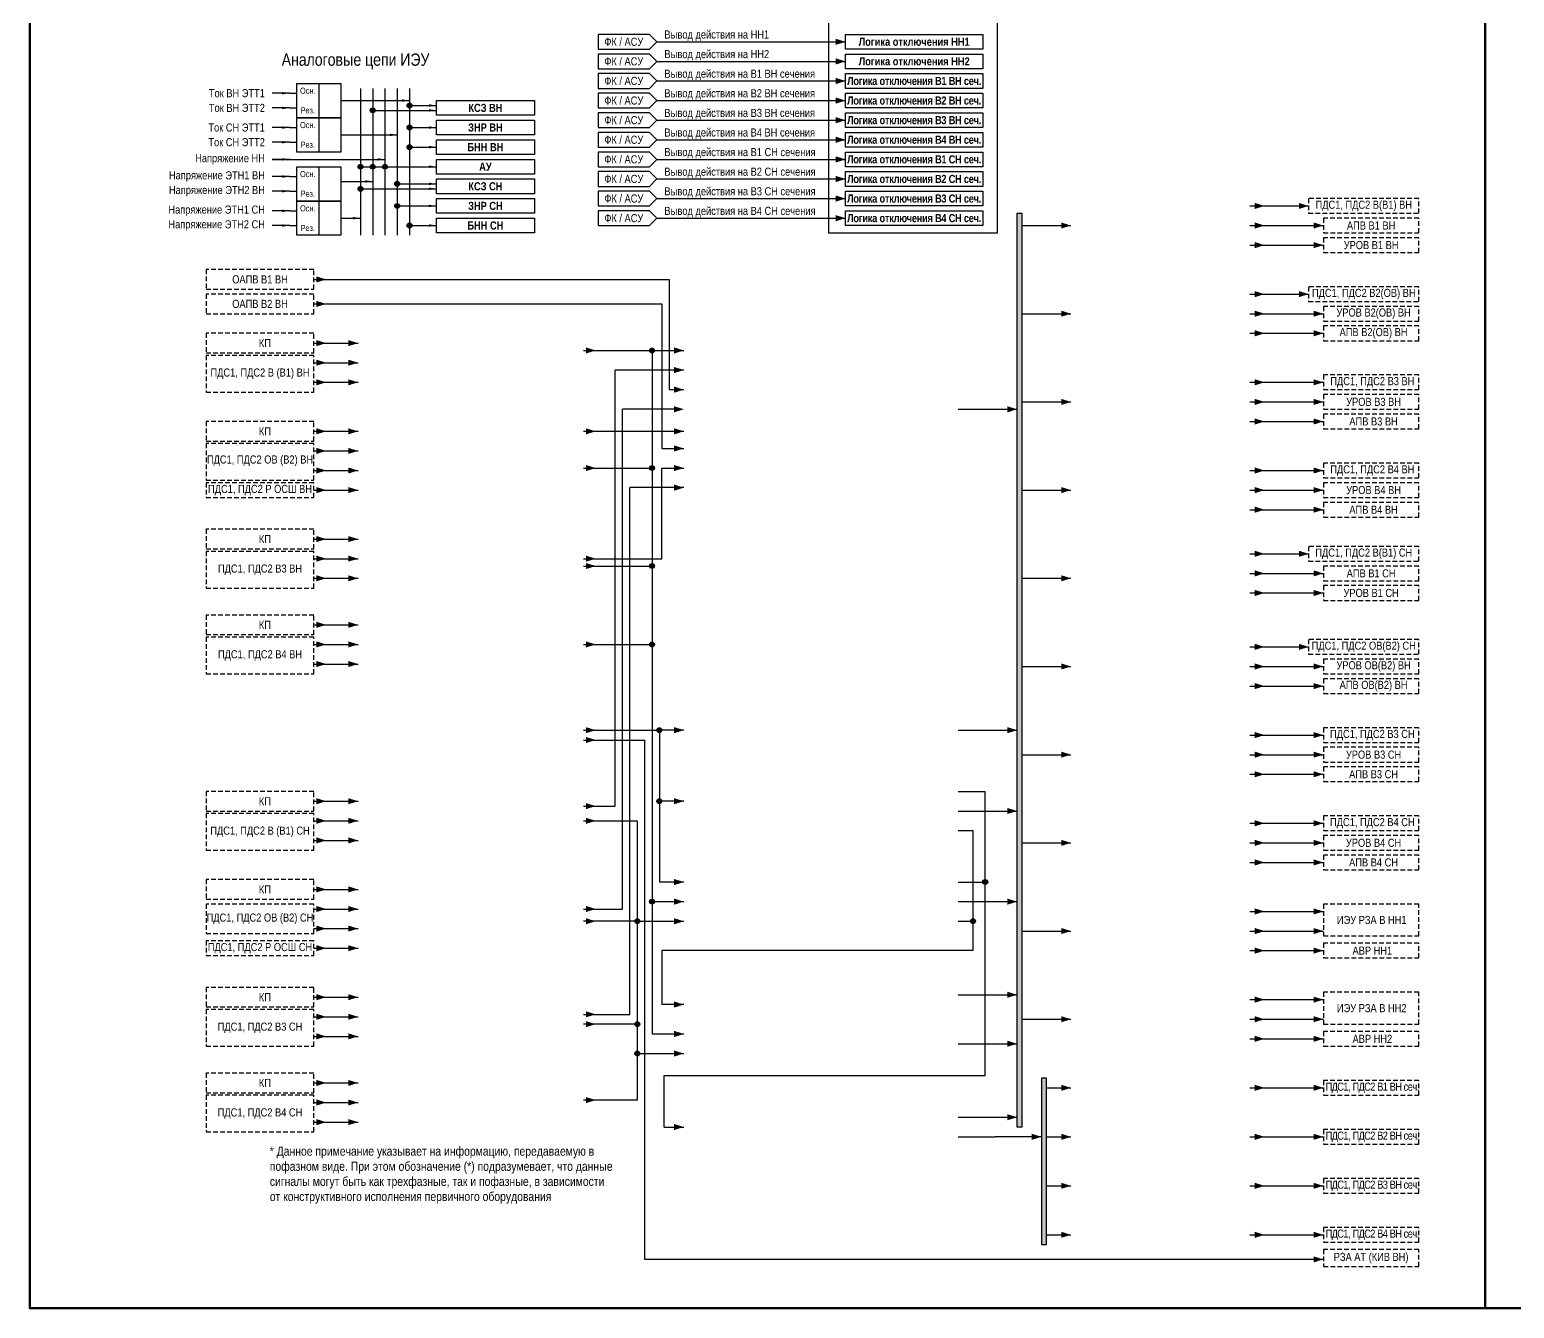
# Model space of a CAD drawing. Header units: millimetres. Extents: x 25558 to 49929, y 1902 to 19390.
# Drawn here: x 45750 to 46356, y 14521 to 15043 of the extents above; entities that cross this region are included whole.
import ezdxf

# ---------------------------------------------------------------- set-up
doc = ezdxf.new("R2010")
doc.units = ezdxf.units.MM
doc.linetypes.add('штриховая2', pattern=[9.525, 6.35, -3.175])
for name, color, linetype, lineweight in [('Основная', 7, 'Continuous', 30), ('Отключение_включение', 1, 'Continuous', 30), ('Тонкая', 7, 'Continuous', 5), ('Цепи внешние', 84, 'Continuous', 30), ('Цепи внутренние', 5, 'Continuous', 30), ('Цепи ТН', 200, 'Continuous', 30), ('Цепи ТТ', 23, 'Continuous', 30), ('Цепь - ФК и АСУ', 132, 'Continuous', 30)]:
    doc.layers.add(name, color=color, linetype=linetype, lineweight=lineweight)
doc.styles.add('Narrow', font='ARIALN.TTF')

msp = doc.modelspace()

# ---------------------------------------------------------------- hatches: boundary and pattern name
at = {"layer": 'Отключение_включение'}
h = msp.add_hatch(color=256, dxfattribs=at)
h.dxf.hatch_style = 1
h.paths.add_polyline_path([(46155, 14968), (46153, 14968), (46153, 14595), (46155, 14595)])
h = msp.add_hatch(color=256, dxfattribs=at)
h.dxf.hatch_style = 1
h.paths.add_polyline_path([(46165, 14615), (46163, 14615), (46163, 14547), (46165, 14547)])
at = {"layer": 'Цепи внутренние'}
h = msp.add_hatch(color=256, dxfattribs=at)
h.dxf.hatch_style = 1
h.paths.add_polyline_path([(46005, 14912, 1), (46003, 14912, 1)])
h = msp.add_hatch(color=256, dxfattribs=at)
h.dxf.hatch_style = 1
h.paths.add_polyline_path([(46005, 14864, 1), (46003, 14864, 1)])
h = msp.add_hatch(color=256, dxfattribs=at)
h.dxf.hatch_style = 1
h.paths.add_polyline_path([(46005, 14824, 1), (46003, 14824, 1)])
h = msp.add_hatch(color=256, dxfattribs=at)
h.dxf.hatch_style = 1
h.paths.add_polyline_path([(46005, 14792, 1), (46003, 14792, 1)])
h = msp.add_hatch(color=256, dxfattribs=at)
h.dxf.hatch_style = 1
h.paths.add_polyline_path([(46008, 14757, 1), (46006, 14757, 1)])
h = msp.add_hatch(color=256, dxfattribs=at)
h.dxf.hatch_style = 1
h.paths.add_polyline_path([(46008, 14728, 1), (46006, 14728, 1)])
h = msp.add_hatch(color=256, dxfattribs=at)
h.dxf.hatch_style = 1
h.paths.add_polyline_path([(46141, 14695, 1), (46139, 14695, 1)])
h = msp.add_hatch(color=256, dxfattribs=at)
h.dxf.hatch_style = 1
h.paths.add_polyline_path([(46005, 14687, 1), (46003, 14687, 1)])
h = msp.add_hatch(color=256, dxfattribs=at)
h.dxf.hatch_style = 1
h.paths.add_polyline_path([(45999, 14679, 1), (45997, 14679, 1)])
h = msp.add_hatch(color=256, dxfattribs=at)
h.dxf.hatch_style = 1
h.paths.add_polyline_path([(46136, 14679, 1), (46134, 14679, 1)])
h = msp.add_hatch(color=256, dxfattribs=at)
h.dxf.hatch_style = 1
h.paths.add_polyline_path([(45999, 14637, 1), (45997, 14637, 1)])
h = msp.add_hatch(color=256, dxfattribs=at)
h.dxf.hatch_style = 1
h.paths.add_polyline_path([(45999, 14625, 1), (45997, 14625, 1)])
at = {"layer": 'Цепи ТН'}
h = msp.add_hatch(color=256, dxfattribs=at)
h.dxf.hatch_style = 1
h.paths.add_polyline_path([(45891, 15010, 1), (45889, 15010, 1)])
h = msp.add_hatch(color=256, dxfattribs=at)
h.dxf.hatch_style = 1
h.paths.add_polyline_path([(45886, 14987, 1), (45884, 14987, 1)])
h = msp.add_hatch(color=256, dxfattribs=at)
h.dxf.hatch_style = 1
h.paths.add_polyline_path([(45891, 14987, 1), (45889, 14987, 1)])
h = msp.add_hatch(color=256, dxfattribs=at)
h.dxf.hatch_style = 1
h.paths.add_polyline_path([(45896, 14987, 1), (45894, 14987, 1)])
h = msp.add_hatch(color=256, dxfattribs=at)
h.dxf.hatch_style = 1
h.paths.add_polyline_path([(45886, 14978, 1), (45884, 14978, 1)])
at = {"layer": 'Цепи ТТ'}
h = msp.add_hatch(color=256, dxfattribs=at)
h.dxf.hatch_style = 1
h.paths.add_polyline_path([(45906, 15012, 1), (45904, 15012, 1)])
h = msp.add_hatch(color=256, dxfattribs=at)
h.dxf.hatch_style = 1
h.paths.add_polyline_path([(45906, 15003, 1), (45904, 15003, 1)])
h = msp.add_hatch(color=256, dxfattribs=at)
h.dxf.hatch_style = 1
h.paths.add_polyline_path([(45906, 14995, 1), (45904, 14995, 1)])
h = msp.add_hatch(color=256, dxfattribs=at)
h.dxf.hatch_style = 1
h.paths.add_polyline_path([(45901, 14980, 1), (45899, 14980, 1)])
h = msp.add_hatch(color=256, dxfattribs=at)
h.dxf.hatch_style = 1
h.paths.add_polyline_path([(45901, 14971, 1), (45899, 14971, 1)])
h = msp.add_hatch(color=256, dxfattribs=at)
h.dxf.hatch_style = 1
h.paths.add_polyline_path([(45906, 14963, 1), (45904, 14963, 1)])

# ---------------------------------------------------------------- linework, layer by layer
at = {"layer": 'Основная', "ltscale": 0.3}
msp.add_lwpolyline([(46076, 14960), (46145, 14960), (46145, 15283), (46076, 15283)], close=True, dxfattribs=at)
at = {"layer": 'Основная'}
for points in [[(46083, 15041), (46139, 15041), (46139, 15035), (46083, 15035)], [(46083, 15033), (46139, 15033), (46139, 15027), (46083, 15027)], [(46083, 15025), (46139, 15025), (46139, 15019), (46083, 15019)], [(46083, 15017), (46139, 15017), (46139, 15011), (46083, 15011)], [(45916, 15014), (45956, 15014), (45956, 15008), (45916, 15008)], [(45916, 15006), (45956, 15006), (45956, 15000), (45916, 15000)], [(46083, 15009), (46139, 15009), (46139, 15003), (46083, 15003)], [(45916, 14998), (45956, 14998), (45956, 14992), (45916, 14992)], [(46083, 15001), (46139, 15001), (46139, 14995), (46083, 14995)], [(46083, 14993), (46139, 14993), (46139, 14987), (46083, 14987)], [(45916, 14990), (45956, 14990), (45956, 14984), (45916, 14984)], [(45916, 14982), (45956, 14982), (45956, 14976), (45916, 14976)], [(46083, 14985), (46139, 14985), (46139, 14979), (46083, 14979)], [(45916, 14974), (45956, 14974), (45956, 14968), (45916, 14968)], [(46083, 14977), (46139, 14977), (46139, 14971), (46083, 14971)], [(46083, 14969), (46139, 14969), (46139, 14963), (46083, 14963)], [(45916, 14966), (45956, 14966), (45956, 14960), (45916, 14960)]]:
    msp.add_lwpolyline(points, close=True, dxfattribs=at)
at = {"layer": 'Отключение_включение'}
for p, q in [((46248, 14971), (46267, 14971)), ((46267, 14971), (46272, 14971)), ((46155, 14963), (46175, 14963)), ((46248, 14935), (46267, 14935)), ((46267, 14935), (46272, 14935)), ((46155, 14927), (46175, 14927)), ((46248, 14899), (46273, 14899)), ((46273, 14899), (46278, 14899)), ((46155, 14891), (46175, 14891)), ((46129, 14888), (46153, 14888)), ((46248, 14863), (46273, 14863)), ((46273, 14863), (46278, 14863)), ((46155, 14855), (46175, 14855)), ((46248, 14829), (46267, 14829)), ((46267, 14829), (46272, 14829)), ((46155, 14819), (46175, 14819)), ((46248, 14791), (46272, 14791)), ((46267, 14791), (46272, 14791)), ((46155, 14783), (46175, 14783)), ((46129, 14757), (46153, 14757)), ((46248, 14755), (46273, 14755)), ((46273, 14755), (46278, 14755)), ((46155, 14747), (46175, 14747)), ((46129, 14724), (46153, 14724)), ((46248, 14719), (46273, 14719)), ((46273, 14719), (46278, 14719)), ((46155, 14711), (46175, 14711)), ((46129, 14687), (46153, 14687)), ((46248, 14683), (46267, 14683)), ((46267, 14683), (46278, 14683)), ((46155, 14675), (46175, 14675)), ((46248, 14675), (46267, 14675)), ((46267, 14675), (46278, 14675)), ((46129, 14649), (46153, 14649)), ((46248, 14647), (46267, 14647)), ((46267, 14647), (46278, 14647)), ((46155, 14639), (46175, 14639)), ((46248, 14639), (46267, 14639)), ((46267, 14639), (46278, 14639)), ((46129, 14629), (46153, 14629)), ((46165, 14611), (46175, 14611)), ((46248, 14611), (46263, 14611)), ((46263, 14611), (46278, 14611)), ((46129, 14599), (46153, 14599)), ((46129, 14591), (46144, 14591)), ((46163, 14591), (46144, 14591)), ((46165, 14591), (46175, 14591)), ((46248, 14591), (46263, 14591)), ((46263, 14591), (46278, 14591)), ((46165, 14571), (46175, 14571)), ((46248, 14571), (46263, 14571)), ((46263, 14571), (46278, 14571)), ((46165, 14551), (46175, 14551)), ((46248, 14551), (46263, 14551)), ((46263, 14551), (46278, 14551))]:
    msp.add_line(p, q, dxfattribs=at)
for points in [[(46153, 14968), (46155, 14968), (46155, 14595), (46153, 14595)], [(46165, 14615), (46163, 14615), (46163, 14547), (46165, 14547)]]:
    msp.add_lwpolyline(points, close=True, dxfattribs=at)
for points in [[(46254, 14971, 0, 2.5, 0), (46250, 14971, 0, 0, 0)], [(46272, 14971, 0, 2.5, 0), (46268, 14971, 0, 0, 0)], [(46175, 14963, 0, 2.5, 0), (46171, 14963, 0, 0, 0)], [(46254, 14935, 0, 2.5, 0), (46250, 14935, 0, 0, 0)], [(46272, 14935, 0, 2.5, 0), (46268, 14935, 0, 0, 0)], [(46175, 14927, 0, 2.5, 0), (46171, 14927, 0, 0, 0)], [(46254, 14899, 0, 2.5, 0), (46250, 14899, 0, 0, 0)], [(46278, 14899, 0, 2.5, 0), (46274, 14899, 0, 0, 0)], [(46153, 14888, 0, 2.5, 0), (46149, 14888, 0, 0, 0)], [(46175, 14891, 0, 2.5, 0), (46171, 14891, 0, 0, 0)], [(46254, 14863, 0, 2.5, 0), (46250, 14863, 0, 0, 0)], [(46278, 14863, 0, 2.5, 0), (46274, 14863, 0, 0, 0)], [(46175, 14855, 0, 2.5, 0), (46171, 14855, 0, 0, 0)], [(46254, 14829, 0, 2.5, 0), (46250, 14829, 0, 0, 0)], [(46272, 14829, 0, 2.5, 0), (46268, 14829, 0, 0, 0)], [(46175, 14819, 0, 2.5, 0), (46171, 14819, 0, 0, 0)], [(46254, 14791, 0, 2.5, 0), (46250, 14791, 0, 0, 0)], [(46272, 14791, 0, 2.5, 0), (46268, 14791, 0, 0, 0)], [(46175, 14783, 0, 2.5, 0), (46171, 14783, 0, 0, 0)], [(46153, 14757, 0, 2.5, 0), (46149, 14757, 0, 0, 0)], [(46254, 14755, 0, 2.5, 0), (46250, 14755, 0, 0, 0)], [(46278, 14755, 0, 2.5, 0), (46274, 14755, 0, 0, 0)], [(46175, 14747, 0, 2.5, 0), (46171, 14747, 0, 0, 0)], [(46153, 14724, 0, 2.5, 0), (46149, 14724, 0, 0, 0)], [(46254, 14719, 0, 2.5, 0), (46250, 14719, 0, 0, 0)], [(46278, 14719, 0, 2.5, 0), (46274, 14719, 0, 0, 0)], [(46175, 14711, 0, 2.5, 0), (46171, 14711, 0, 0, 0)], [(46153, 14687, 0, 2.5, 0), (46149, 14687, 0, 0, 0)], [(46254, 14683, 0, 2.5, 0), (46250, 14683, 0, 0, 0)], [(46278, 14683, 0, 2.5, 0), (46274, 14683, 0, 0, 0)], [(46175, 14675, 0, 2.5, 0), (46171, 14675, 0, 0, 0)], [(46254, 14675, 0, 2.5, 0), (46250, 14675, 0, 0, 0)], [(46278, 14675, 0, 2.5, 0), (46274, 14675, 0, 0, 0)], [(46153, 14649, 0, 2.5, 0), (46149, 14649, 0, 0, 0)], [(46254, 14647, 0, 2.5, 0), (46250, 14647, 0, 0, 0)], [(46278, 14647, 0, 2.5, 0), (46274, 14647, 0, 0, 0)], [(46175, 14639, 0, 2.5, 0), (46171, 14639, 0, 0, 0)], [(46254, 14639, 0, 2.5, 0), (46250, 14639, 0, 0, 0)], [(46278, 14639, 0, 2.5, 0), (46274, 14639, 0, 0, 0)], [(46153, 14629, 0, 2.5, 0), (46149, 14629, 0, 0, 0)], [(46175, 14611, 0, 2.5, 0), (46171, 14611, 0, 0, 0)], [(46254, 14611, 0, 2.5, 0), (46250, 14611, 0, 0, 0)], [(46278, 14611, 0, 2.5, 0), (46274, 14611, 0, 0, 0)], [(46153, 14599, 0, 2.5, 0), (46149, 14599, 0, 0, 0)], [(46163, 14591, 0, 2.5, 0), (46159, 14591, 0, 0, 0)], [(46175, 14591, 0, 2.5, 0), (46171, 14591, 0, 0, 0)], [(46254, 14591, 0, 2.5, 0), (46250, 14591, 0, 0, 0)], [(46278, 14591, 0, 2.5, 0), (46274, 14591, 0, 0, 0)], [(46175, 14571, 0, 2.5, 0), (46171, 14571, 0, 0, 0)], [(46254, 14571, 0, 2.5, 0), (46250, 14571, 0, 0, 0)], [(46278, 14571, 0, 2.5, 0), (46274, 14571, 0, 0, 0)], [(46175, 14551, 0, 2.5, 0), (46171, 14551, 0, 0, 0)], [(46254, 14551, 0, 2.5, 0), (46250, 14551, 0, 0, 0)], [(46278, 14551, 0, 2.5, 0), (46274, 14551, 0, 0, 0)]]:
    msp.add_lwpolyline(points, format="xyseb", dxfattribs=at)
at = {"layer": 'Тонкая', "color": 3, "lineweight": 50}
for points in [[(46344, 14521), (45750, 14521), (45750, 15361), (46344, 15361)], [(46938, 14521), (46344, 14521), (46344, 15361), (46938, 15361)]]:
    msp.add_lwpolyline(points, close=True, dxfattribs=at)
at = {"layer": 'Цепи внешние', "ltscale": 0.3}
for p, q in [((46248, 14963), (46278, 14963)), ((46248, 14955), (46278, 14955)), ((45866, 14941), (46011, 14941)), ((46011, 14941), (46011, 14896)), ((45866, 14931), (46008, 14931)), ((46008, 14931), (46008, 14872)), ((46248, 14927), (46276, 14927)), ((46276, 14927), (46278, 14927)), ((46248, 14919), (46278, 14919)), ((45866, 14915), (45884, 14915)), ((45866, 14907), (45884, 14907)), ((45866, 14899), (45884, 14899)), ((46011, 14896), (46017, 14896)), ((46248, 14891), (46276, 14891)), ((46276, 14891), (46278, 14891)), ((46248, 14883), (46278, 14883)), ((45866, 14879), (45884, 14879)), ((45866, 14871), (45884, 14871)), ((46008, 14872), (46017, 14872)), ((45866, 14863), (45884, 14863)), ((45866, 14855), (45884, 14855)), ((46248, 14855), (46276, 14855)), ((46276, 14855), (46278, 14855)), ((46248, 14847), (46278, 14847)), ((45866, 14835), (45884, 14835)), ((45866, 14827), (45884, 14827)), ((45866, 14819), (45884, 14819)), ((46248, 14821), (46278, 14821)), ((46248, 14813), (46278, 14813)), ((45866, 14800), (45884, 14800)), ((45866, 14792), (45884, 14792)), ((45866, 14784), (45884, 14784)), ((46248, 14783), (46276, 14783)), ((46276, 14783), (46278, 14783)), ((46248, 14775), (46278, 14775)), ((46001, 14753), (46001, 14541)), ((46248, 14747), (46276, 14747)), ((46276, 14747), (46278, 14747)), ((46248, 14739), (46278, 14739)), ((45866, 14728), (45884, 14728)), ((45866, 14720), (45884, 14720)), ((45866, 14712), (45884, 14712)), ((46248, 14711), (46276, 14711)), ((46276, 14711), (46278, 14711)), ((46248, 14703), (46278, 14703)), ((45866, 14692), (45884, 14692)), ((45866, 14684), (45884, 14684)), ((45866, 14676), (45884, 14676)), ((45866, 14668), (45884, 14668)), ((46248, 14667), (46267, 14667)), ((46267, 14667), (46278, 14667)), ((45866, 14648), (45884, 14648)), ((45866, 14640), (45884, 14640)), ((45866, 14632), (45884, 14632)), ((46248, 14631), (46267, 14631)), ((46267, 14631), (46278, 14631)), ((45866, 14613), (45884, 14613)), ((45866, 14605), (45884, 14605)), ((45866, 14597), (45884, 14597)), ((46001, 14541), (46278, 14541))]:
    msp.add_line(p, q, dxfattribs=at)
at = {"layer": 'Цепи внешние', "linetype": 'штриховая2', "ltscale": 0.3}
for points in [[(46317, 14974), (46272, 14974), (46272, 14968), (46317, 14968)], [(46317, 14966), (46278, 14966), (46278, 14960), (46317, 14960)], [(46317, 14958), (46278, 14958), (46278, 14952), (46317, 14952)], [(45866, 14945), (45822, 14945), (45822, 14937), (45866, 14937)], [(46317, 14938), (46272, 14938), (46272, 14932), (46317, 14932)], [(45866, 14935), (45822, 14935), (45822, 14927), (45866, 14927)], [(46317, 14930), (46278, 14930), (46278, 14924), (46317, 14924)], [(45866, 14919), (45822, 14919), (45822, 14911), (45866, 14911)], [(46317, 14922), (46278, 14922), (46278, 14916), (46317, 14916)], [(45866, 14910), (45822, 14910), (45822, 14895), (45866, 14895)], [(46317, 14902), (46278, 14902), (46278, 14896), (46317, 14896)], [(46317, 14894), (46278, 14894), (46278, 14888), (46317, 14888)], [(45866, 14883), (45822, 14883), (45822, 14875), (45866, 14875)], [(46317, 14886), (46278, 14886), (46278, 14880), (46317, 14880)], [(45866, 14874), (45822, 14874), (45822, 14859), (45866, 14859)], [(46317, 14866), (46278, 14866), (46278, 14860), (46317, 14860)], [(45866, 14858), (45822, 14858), (45822, 14852), (45866, 14852)], [(46317, 14858), (46278, 14858), (46278, 14852), (46317, 14852)], [(46317, 14850), (46278, 14850), (46278, 14844), (46317, 14844)], [(45866, 14839), (45822, 14839), (45822, 14831), (45866, 14831)], [(45866, 14830), (45822, 14830), (45822, 14815), (45866, 14815)], [(46317, 14832), (46272, 14832), (46272, 14826), (46317, 14826)], [(46317, 14824), (46278, 14824), (46278, 14818), (46317, 14818)], [(46317, 14816), (46278, 14816), (46278, 14810), (46317, 14810)], [(45866, 14804), (45822, 14804), (45822, 14796), (45866, 14796)], [(45866, 14795), (45822, 14795), (45822, 14780), (45866, 14780)], [(46317, 14794), (46272, 14794), (46272, 14788), (46317, 14788)], [(46317, 14786), (46278, 14786), (46278, 14780), (46317, 14780)], [(46317, 14778), (46278, 14778), (46278, 14772), (46317, 14772)], [(46317, 14758), (46278, 14758), (46278, 14752), (46317, 14752)], [(46317, 14750), (46278, 14750), (46278, 14744), (46317, 14744)], [(46317, 14742), (46278, 14742), (46278, 14736), (46317, 14736)], [(45866, 14732), (45822, 14732), (45822, 14724), (45866, 14724)], [(45866, 14723), (45822, 14723), (45822, 14708), (45866, 14708)], [(46317, 14722), (46278, 14722), (46278, 14716), (46317, 14716)], [(46317, 14714), (46278, 14714), (46278, 14708), (46317, 14708)], [(46317, 14706), (46278, 14706), (46278, 14700), (46317, 14700)], [(45866, 14696), (45822, 14696), (45822, 14688), (45866, 14688)], [(45866, 14686), (45822, 14686), (45822, 14674), (45866, 14674)], [(46317, 14686), (46278, 14686), (46278, 14673), (46317, 14673)], [(45866, 14671), (45822, 14671), (45822, 14665), (45866, 14665)], [(46317, 14670), (46278, 14670), (46278, 14664), (46317, 14664)], [(45866, 14652), (45822, 14652), (45822, 14644), (45866, 14644)], [(46317, 14650), (46278, 14650), (46278, 14637), (46317, 14637)], [(45866, 14643), (45822, 14643), (45822, 14628), (45866, 14628)], [(46317, 14634), (46278, 14634), (46278, 14628), (46317, 14628)], [(45866, 14617), (45822, 14617), (45822, 14609), (45866, 14609)], [(46317, 14614), (46278, 14614), (46278, 14608), (46317, 14608)], [(45866, 14608), (45822, 14608), (45822, 14593), (45866, 14593)], [(46317, 14594), (46278, 14594), (46278, 14588), (46317, 14588)], [(46317, 14574), (46278, 14574), (46278, 14568), (46317, 14568)], [(46317, 14554), (46278, 14554), (46278, 14548), (46317, 14548)], [(46317, 14545), (46278, 14545), (46278, 14538), (46317, 14538)]]:
    msp.add_lwpolyline(points, close=True, dxfattribs=at)
at = {"layer": 'Цепи внешние', "ltscale": 0.3}
for points in [[(46254, 14963, 0, 2.5, 0), (46250, 14963, 0, 0, 0)], [(46278, 14963, 0, 2.5, 0), (46274, 14963, 0, 0, 0)], [(46254, 14955, 0, 2.5, 0), (46250, 14955, 0, 0, 0)], [(46278, 14955, 0, 2.5, 0), (46274, 14955, 0, 0, 0)], [(45871, 14941, 0, 2.5, 0), (45867, 14941, 0, 0, 0)], [(45871, 14931, 0, 2.5, 0), (45867, 14931, 0, 0, 0)], [(46254, 14927, 0, 2.5, 0), (46250, 14927, 0, 0, 0)], [(46278, 14927, 0, 2.5, 0), (46274, 14927, 0, 0, 0)], [(46254, 14919, 0, 2.5, 0), (46250, 14919, 0, 0, 0)], [(46278, 14919, 0, 2.5, 0), (46274, 14919, 0, 0, 0)], [(45871, 14915, 0, 2.5, 0), (45867, 14915, 0, 0, 0)], [(45884, 14915, 0, 2.5, 0), (45880, 14915, 0, 0, 0)], [(45871, 14907, 0, 2.5, 0), (45867, 14907, 0, 0, 0)], [(45884, 14907, 0, 2.5, 0), (45880, 14907, 0, 0, 0)], [(45871, 14899, 0, 2.5, 0), (45867, 14899, 0, 0, 0)], [(45884, 14899, 0, 2.5, 0), (45880, 14899, 0, 0, 0)], [(46017, 14896, 0, 2.5, 0), (46013, 14896, 0, 0, 0)], [(46254, 14891, 0, 2.5, 0), (46250, 14891, 0, 0, 0)], [(46278, 14891, 0, 2.5, 0), (46274, 14891, 0, 0, 0)], [(46254, 14883, 0, 2.5, 0), (46250, 14883, 0, 0, 0)], [(46278, 14883, 0, 2.5, 0), (46274, 14883, 0, 0, 0)], [(45871, 14879, 0, 2.5, 0), (45867, 14879, 0, 0, 0)], [(45884, 14879, 0, 2.5, 0), (45880, 14879, 0, 0, 0)], [(45871, 14871, 0, 2.5, 0), (45867, 14871, 0, 0, 0)], [(45884, 14871, 0, 2.5, 0), (45880, 14871, 0, 0, 0)], [(46017, 14872, 0, 2.5, 0), (46013, 14872, 0, 0, 0)], [(45871, 14863, 0, 2.5, 0), (45867, 14863, 0, 0, 0)], [(45884, 14863, 0, 2.5, 0), (45880, 14863, 0, 0, 0)], [(45871, 14855, 0, 2.5, 0), (45867, 14855, 0, 0, 0)], [(45884, 14855, 0, 2.5, 0), (45880, 14855, 0, 0, 0)], [(46254, 14855, 0, 2.5, 0), (46250, 14855, 0, 0, 0)], [(46278, 14855, 0, 2.5, 0), (46274, 14855, 0, 0, 0)], [(46254, 14847, 0, 2.5, 0), (46250, 14847, 0, 0, 0)], [(46278, 14847, 0, 2.5, 0), (46274, 14847, 0, 0, 0)], [(45871, 14835, 0, 2.5, 0), (45867, 14835, 0, 0, 0)], [(45884, 14835, 0, 2.5, 0), (45880, 14835, 0, 0, 0)], [(45871, 14827, 0, 2.5, 0), (45867, 14827, 0, 0, 0)], [(45884, 14827, 0, 2.5, 0), (45880, 14827, 0, 0, 0)], [(46254, 14821, 0, 2.5, 0), (46250, 14821, 0, 0, 0)], [(46278, 14821, 0, 2.5, 0), (46274, 14821, 0, 0, 0)], [(45871, 14819, 0, 2.5, 0), (45867, 14819, 0, 0, 0)], [(45884, 14819, 0, 2.5, 0), (45880, 14819, 0, 0, 0)], [(46254, 14813, 0, 2.5, 0), (46250, 14813, 0, 0, 0)], [(46278, 14813, 0, 2.5, 0), (46274, 14813, 0, 0, 0)], [(45871, 14800, 0, 2.5, 0), (45867, 14800, 0, 0, 0)], [(45884, 14800, 0, 2.5, 0), (45880, 14800, 0, 0, 0)], [(45871, 14792, 0, 2.5, 0), (45867, 14792, 0, 0, 0)], [(45884, 14792, 0, 2.5, 0), (45880, 14792, 0, 0, 0)], [(45871, 14784, 0, 2.5, 0), (45867, 14784, 0, 0, 0)], [(45884, 14784, 0, 2.5, 0), (45880, 14784, 0, 0, 0)], [(46254, 14783, 0, 2.5, 0), (46250, 14783, 0, 0, 0)], [(46278, 14783, 0, 2.5, 0), (46274, 14783, 0, 0, 0)], [(46254, 14775, 0, 2.5, 0), (46250, 14775, 0, 0, 0)], [(46278, 14775, 0, 2.5, 0), (46274, 14775, 0, 0, 0)], [(45981, 14753, 0, 2.5, 0), (45977, 14753, 0, 0, 0)], [(46254, 14747, 0, 2.5, 0), (46250, 14747, 0, 0, 0)], [(46278, 14747, 0, 2.5, 0), (46274, 14747, 0, 0, 0)], [(46254, 14739, 0, 2.5, 0), (46250, 14739, 0, 0, 0)], [(46278, 14739, 0, 2.5, 0), (46274, 14739, 0, 0, 0)], [(45871, 14728, 0, 2.5, 0), (45867, 14728, 0, 0, 0)], [(45884, 14728, 0, 2.5, 0), (45880, 14728, 0, 0, 0)], [(45871, 14720, 0, 2.5, 0), (45867, 14720, 0, 0, 0)], [(45884, 14720, 0, 2.5, 0), (45880, 14720, 0, 0, 0)], [(45871, 14712, 0, 2.5, 0), (45867, 14712, 0, 0, 0)], [(45884, 14712, 0, 2.5, 0), (45880, 14712, 0, 0, 0)], [(46254, 14711, 0, 2.5, 0), (46250, 14711, 0, 0, 0)], [(46278, 14711, 0, 2.5, 0), (46274, 14711, 0, 0, 0)], [(46254, 14703, 0, 2.5, 0), (46250, 14703, 0, 0, 0)], [(46278, 14703, 0, 2.5, 0), (46274, 14703, 0, 0, 0)], [(45871, 14692, 0, 2.5, 0), (45867, 14692, 0, 0, 0)], [(45884, 14692, 0, 2.5, 0), (45880, 14692, 0, 0, 0)], [(45871, 14684, 0, 2.5, 0), (45867, 14684, 0, 0, 0)], [(45884, 14684, 0, 2.5, 0), (45880, 14684, 0, 0, 0)], [(45871, 14676, 0, 2.5, 0), (45867, 14676, 0, 0, 0)], [(45884, 14676, 0, 2.5, 0), (45880, 14676, 0, 0, 0)], [(45871, 14668, 0, 2.5, 0), (45867, 14668, 0, 0, 0)], [(45884, 14668, 0, 2.5, 0), (45880, 14668, 0, 0, 0)], [(46254, 14667, 0, 2.5, 0), (46250, 14667, 0, 0, 0)], [(46278, 14667, 0, 2.5, 0), (46274, 14667, 0, 0, 0)], [(45871, 14648, 0, 2.5, 0), (45867, 14648, 0, 0, 0)], [(45884, 14648, 0, 2.5, 0), (45880, 14648, 0, 0, 0)], [(45871, 14640, 0, 2.5, 0), (45867, 14640, 0, 0, 0)], [(45884, 14640, 0, 2.5, 0), (45880, 14640, 0, 0, 0)], [(45871, 14632, 0, 2.5, 0), (45867, 14632, 0, 0, 0)], [(45884, 14632, 0, 2.5, 0), (45880, 14632, 0, 0, 0)], [(46254, 14631, 0, 2.5, 0), (46250, 14631, 0, 0, 0)], [(46278, 14631, 0, 2.5, 0), (46274, 14631, 0, 0, 0)], [(45871, 14613, 0, 2.5, 0), (45867, 14613, 0, 0, 0)], [(45884, 14613, 0, 2.5, 0), (45880, 14613, 0, 0, 0)], [(45871, 14605, 0, 2.5, 0), (45867, 14605, 0, 0, 0)], [(45884, 14605, 0, 2.5, 0), (45880, 14605, 0, 0, 0)], [(45871, 14597, 0, 2.5, 0), (45867, 14597, 0, 0, 0)], [(45884, 14597, 0, 2.5, 0), (45880, 14597, 0, 0, 0)], [(46278, 14540.97, 0, 2.5, 0), (46274, 14540.97, 0, 0, 0)]]:
    msp.add_lwpolyline(points, format="xyseb", dxfattribs=at)
msp.add_lwpolyline([(45976, 14752.97), (46001, 14752.97)], dxfattribs=at)
at = {"layer": 'Цепи внутренние', "ltscale": 0.3}
for p, q in [((45976, 14912), (46017, 14912)), ((46004, 14912), (46004, 14633)), ((45989, 14726), (45989, 14904)), ((46017, 14904), (45989, 14904)), ((45992, 14684), (45992, 14888)), ((46016, 14888), (45992, 14888)), ((45976, 14879), (46017, 14879)), ((45976, 14864), (46004, 14864)), ((46008, 14827), (46008, 14864)), ((46008, 14864), (46017, 14864)), ((45995, 14641), (45995, 14856)), ((46017, 14856), (45995, 14856)), ((45976, 14827), (46008, 14827)), ((45976, 14824), (46004, 14824)), ((45976, 14792), (46004, 14792)), ((45976, 14757), (46007, 14757)), ((46017, 14757), (46007, 14757)), ((46007, 14757), (46007, 14695)), ((46129, 14732), (46140, 14732)), ((46140, 14616), (46140, 14732)), ((45976, 14726), (45989, 14726)), ((46017, 14728), (46007, 14728)), ((45976, 14720), (45998, 14720)), ((45998, 14720), (45998, 14606)), ((46129, 14716), (46135, 14716)), ((46135, 14716), (46135, 14667)), ((46017, 14695), (46007, 14695)), ((46129, 14695), (46140, 14695)), ((45976, 14684), (45992, 14684)), ((46004, 14687), (46017, 14687)), ((45998, 14679), (45976, 14679)), ((45998, 14679), (46017, 14679)), ((46129, 14679), (46135, 14679)), ((46135, 14667), (46008, 14667)), ((46008, 14667), (46008, 14645)), ((45976, 14641), (45995, 14641)), ((46017, 14645), (46008, 14645)), ((45998, 14637), (45976, 14637)), ((46004, 14633), (46017, 14633)), ((45998, 14625), (46017, 14625)), ((46009, 14595), (46009, 14616)), ((46009, 14616), (46140, 14616)), ((45998, 14606), (45976, 14606)), ((46009, 14595), (46017, 14595))]:
    msp.add_line(p, q, dxfattribs=at)
for points in [[(45981, 14912, 0, 2.5, 0), (45977, 14912, 0, 0, 0)], [(46017, 14912, 0, 2.5, 0), (46013, 14912, 0, 0, 0)], [(46017, 14904, 0, 2.5, 0), (46013, 14904, 0, 0, 0)], [(46017, 14888, 0, 2.5, 0), (46013, 14888, 0, 0, 0)], [(45981, 14879, 0, 2.5, 0), (45977, 14879, 0, 0, 0)], [(46017, 14879, 0, 2.5, 0), (46013, 14879, 0, 0, 0)], [(45981, 14864, 0, 2.5, 0), (45977, 14864, 0, 0, 0)], [(46017, 14864, 0, 2.5, 0), (46013, 14864, 0, 0, 0)], [(46017, 14856, 0, 2.5, 0), (46013, 14856, 0, 0, 0)], [(45981, 14827, 0, 2.5, 0), (45977, 14827, 0, 0, 0)], [(45981, 14824, 0, 2.5, 0), (45977, 14824, 0, 0, 0)], [(45981, 14792, 0, 2.5, 0), (45977, 14792, 0, 0, 0)], [(45981, 14757, 0, 2.5, 0), (45977, 14757, 0, 0, 0)], [(46017, 14757, 0, 2.5, 0), (46013, 14757, 0, 0, 0)], [(45981, 14726, 0, 2.5, 0), (45977, 14726, 0, 0, 0)], [(46017, 14728, 0, 2.5, 0), (46013, 14728, 0, 0, 0)], [(45981, 14720, 0, 2.5, 0), (45977, 14720, 0, 0, 0)], [(46017, 14695, 0, 2.5, 0), (46013, 14695, 0, 0, 0)], [(46017, 14687, 0, 2.5, 0), (46013, 14687, 0, 0, 0)], [(45981, 14684, 0, 2.5, 0), (45977, 14684, 0, 0, 0)], [(45981, 14679, 0, 2.5, 0), (45977, 14679, 0, 0, 0)], [(46017, 14679, 0, 2.5, 0), (46013, 14679, 0, 0, 0)], [(46017, 14645, 0, 2.5, 0), (46013, 14645, 0, 0, 0)], [(45981, 14641, 0, 2.5, 0), (45977, 14641, 0, 0, 0)], [(45981, 14637, 0, 2.5, 0), (45977, 14637, 0, 0, 0)], [(46017, 14633, 0, 2.5, 0), (46013, 14633, 0, 0, 0)], [(46017, 14625, 0, 2.5, 0), (46013, 14625, 0, 0, 0)], [(45981, 14606, 0, 2.5, 0), (45977, 14606, 0, 0, 0)], [(46017, 14595, 0, 2.5, 0), (46013, 14595, 0, 0, 0)]]:
    msp.add_lwpolyline(points, format="xyseb", dxfattribs=at)
at = {"layer": 'Цепи внутренние'}
for centre in [(46004, 14912), (46004, 14864), (46004, 14824), (46004, 14792), (46007, 14757), (46007, 14728), (46140, 14695), (46004, 14687), (45998, 14679), (46135, 14679), (45998, 14637), (45998, 14625)]:
    msp.add_circle(centre, 1, dxfattribs=at)
at = {"layer": 'Цепи ТН'}
for p, q in [((45890, 15010), (45916, 15010)), ((45849, 14990), (45895, 14990)), ((45885, 14987), (45916, 14987)), ((45877, 14981), (45890, 14981)), ((45885, 14978), (45916, 14978)), ((45877, 14966), (45885, 14966))]:
    msp.add_line(p, q, dxfattribs=at)
for points in [[(45885, 15019), (45885, 14959)], [(45890, 15019), (45890, 14959)], [(45895, 15019), (45895, 14959)], [(45856, 14990), (45849, 14990)], [(45868, 14987), (45868, 14973)], [(45856, 14983), (45849, 14983)], [(45856, 14983), (45859, 14983)], [(45856, 14977), (45849, 14977)], [(45856, 14977), (45859, 14977)], [(45868, 14973), (45868, 14959)], [(45856, 14969), (45849, 14969)], [(45856, 14969), (45859, 14969)], [(45856, 14963), (45849, 14963)], [(45856, 14963), (45859, 14963)]]:
    msp.add_lwpolyline(points, dxfattribs=at)
for points in [[(45916, 15010, 0, 1, 0), (45913, 15010, 0, 0, 0)], [(45856, 14990, 0, 1, 0), (45853, 14990, 0, 0, 0)], [(45895, 14990, 0, 1, 0), (45892, 14990, 0, 0, 0)], [(45916, 14987, 0, 1, 0), (45913, 14987, 0, 0, 0)], [(45856, 14983, 0, 1, 0), (45853, 14983, 0, 0, 0)], [(45890, 14981, 0, 1, 0), (45887, 14981, 0, 0, 0)], [(45856, 14977, 0, 1, 0), (45853, 14977, 0, 0, 0)], [(45916, 14978, 0, 1, 0), (45913, 14978, 0, 0, 0)], [(45856, 14969, 0, 1, 0), (45853, 14969, 0, 0, 0)], [(45856, 14963, 0, 1, 0), (45853, 14963, 0, 0, 0)], [(45885, 14966, 0, 1, 0), (45882, 14966, 0, 0, 0)]]:
    msp.add_lwpolyline(points, format="xyseb", dxfattribs=at)
for points in [[(45859, 14987), (45877, 14987), (45877, 14973), (45859, 14973)], [(45859, 14973), (45877, 14973), (45877, 14959), (45859, 14959)]]:
    msp.add_lwpolyline(points, close=True, dxfattribs=at)
for centre in [(45890, 15010), (45885, 14987), (45890, 14987), (45895, 14987), (45885, 14978)]:
    msp.add_circle(centre, 1, dxfattribs=at)
at = {"layer": 'Цепи ТТ', "ltscale": 0.3}
msp.add_line((45877, 15000), (45900, 15000), dxfattribs=at)
at = {"layer": 'Цепи ТТ'}
for points in [[(45856, 15017), (45849, 15017)], [(45856, 15017), (45859, 15017)], [(45868, 15021), (45868, 15007)], [(45856, 15011), (45849, 15011)], [(45856, 15011), (45859, 15011)], [(45868, 15007), (45868, 14993)], [(45856, 15003), (45849, 15003)], [(45856, 15003), (45859, 15003)], [(45856, 14997), (45849, 14997)], [(45856, 14997), (45859, 14997)]]:
    msp.add_lwpolyline(points, dxfattribs=at)
for points in [[(45856, 15017, 0, 1, 0), (45853, 15017, 0, 0, 0)], [(45856, 15011, 0, 1, 0), (45853, 15011, 0, 0, 0)], [(45905, 15014, 0, 1, 0), (45902, 15014, 0, 0, 0)], [(45916, 15012, 0, 1, 0), (45913, 15012, 0, 0, 0)], [(45856, 15003, 0, 1, 0), (45853, 15003, 0, 0, 0)], [(45916, 15003, 0, 1, 0), (45913, 15003, 0, 0, 0)], [(45856, 14997, 0, 1, 0), (45853, 14997, 0, 0, 0)], [(45900, 15000, 0, 1, 0), (45897, 15000, 0, 0, 0)], [(45916, 14995, 0, 1, 0), (45913, 14995, 0, 0, 0)], [(45916, 14980, 0, 1, 0), (45913, 14980, 0, 0, 0)], [(45916, 14971, 0, 1, 0), (45913, 14971, 0, 0, 0)], [(45916, 14963, 0, 1, 0), (45913, 14963, 0, 0, 0)]]:
    msp.add_lwpolyline(points, format="xyseb", dxfattribs=at)
for points in [[(45859, 15021), (45877, 15021), (45877, 15007), (45859, 15007)], [(45859, 15007), (45877, 15007), (45877, 14993), (45859, 14993)]]:
    msp.add_lwpolyline(points, close=True, dxfattribs=at)
at = {"layer": 'Цепи ТТ', "ltscale": 0.3}
for points in [[(45900, 15019), (45900, 14959)], [(45905, 15019), (45905, 14959)], [(45877, 15014), (45905, 15014)], [(45905, 15012), (45916, 15012)], [(45905, 15003), (45916, 15003)], [(45905, 14995), (45916, 14995)], [(45900, 14980), (45916, 14980)], [(45900, 14971), (45916, 14971)], [(45905, 14963), (45916, 14963)]]:
    msp.add_lwpolyline(points, dxfattribs=at)
at = {"layer": 'Цепи ТТ'}
for centre in [(45905, 15012), (45905, 15003), (45905, 14995), (45900, 14980), (45900, 14971), (45905, 14963)]:
    msp.add_circle(centre, 1, dxfattribs=at)
at = {"layer": 'Цепь - ФК и АСУ', "ltscale": 0.3}
for points in [[(46006, 15038), (46003, 15041), (45982, 15041), (45982, 15035), (46003, 15035), (46006, 15038)], [(46006, 15030), (46003, 15033), (45982, 15033), (45982, 15027), (46003, 15027), (46006, 15030)], [(46006, 15022), (46003, 15025), (45982, 15025), (45982, 15019), (46003, 15019), (46006, 15022)], [(46006, 15014), (46003, 15017), (45982, 15017), (45982, 15011), (46003, 15011), (46006, 15014)], [(46006, 15006), (46003, 15009), (45982, 15009), (45982, 15003), (46003, 15003), (46006, 15006)], [(46006, 14998), (46003, 15001), (45982, 15001), (45982, 14995), (46003, 14995), (46006, 14998)], [(46006, 14990), (46003, 14993), (45982, 14993), (45982, 14987), (46003, 14987), (46006, 14990)], [(46006, 14982), (46003, 14985), (45982, 14985), (45982, 14979), (46003, 14979), (46006, 14982)], [(46006, 14974), (46003, 14977), (45982, 14977), (45982, 14971), (46003, 14971), (46006, 14974)], [(46006, 14966), (46003, 14969), (45982, 14969), (45982, 14963), (46003, 14963), (46006, 14966)]]:
    msp.add_lwpolyline(points, dxfattribs=at)
at = {"layer": 'Цепь - ФК и АСУ'}
for points in [[(46006, 15038), (46083, 15038), (46083, 15038), (46083, 15038)], [(46006, 15030), (46083, 15030), (46083, 15030), (46083, 15030)], [(46006, 15022), (46083, 15022), (46083, 15022), (46083, 15022)], [(46006, 15014), (46083, 15014), (46083, 15014), (46083, 15014)], [(46006, 15006), (46083, 15006), (46083, 15006), (46083, 15006)], [(46006, 14998), (46083, 14998), (46083, 14998), (46083, 14998)], [(46006, 14990), (46083, 14990), (46083, 14990), (46083, 14990)], [(46006, 14982), (46083, 14982), (46083, 14982), (46083, 14982)], [(46006, 14974), (46083, 14974), (46083, 14974), (46083, 14974)], [(46006, 14966), (46083, 14966), (46083, 14966), (46083, 14966)]]:
    msp.add_lwpolyline(points, dxfattribs=at)
at = {"layer": 'Цепь - ФК и АСУ', "ltscale": 0.3}
for points in [[(46083, 15038, 0, 2.5, 0), (46079, 15038, 0, 0, 0)], [(46083, 15030, 0, 2.5, 0), (46079, 15030, 0, 0, 0)], [(46083, 15022, 0, 2.5, 0), (46079, 15022, 0, 0, 0)], [(46083, 15014, 0, 2.5, 0), (46079, 15014, 0, 0, 0)], [(46083, 15006, 0, 2.5, 0), (46079, 15006, 0, 0, 0)], [(46083, 14998, 0, 2.5, 0), (46079, 14998, 0, 0, 0)], [(46083, 14990, 0, 2.5, 0), (46079, 14990, 0, 0, 0)], [(46083, 14982, 0, 2.5, 0), (46079, 14982, 0, 0, 0)], [(46083, 14974, 0, 2.5, 0), (46079, 14974, 0, 0, 0)], [(46083, 14966, 0, 2.5, 0), (46079, 14966, 0, 0, 0)]]:
    msp.add_lwpolyline(points, format="xyseb", dxfattribs=at)

# ---------------------------------------------------------------- texts
at = {"layer": 'Основная', "style": 'Narrow'}
for s, insert, char_height, width, attachment_point in [('ФК / АСУ', (45992.5, 15038), 3.3, 21, 5), (' Вывод действия на НН1', (46008, 15040.5), 3.3, 73.8439, 4), ('{\\fArial Narrow|b1|i0|c204|p34;\\C0;Логика отключения НН1}', (46111, 15038), 3.3, 56, 5), (' Вывод действия на НН2', (46008, 15032.5), 3.3, 73.8439, 4), ('Аналоговые цепи ИЭУ', (45883, 15030), 5, 188.2306, 5), ('ФК / АСУ', (45992.5, 15030), 3.3, 21, 5), ('{\\fArial Narrow|b1|i0|c204|p34;\\C0;Логика отключения НН2}', (46111, 15030), 3.3, 56, 5), ('ФК / АСУ', (45992.5, 15022), 3.3, 21, 5), (' Вывод действия на В1 ВН сечения', (46008, 15024.5), 3.3, 73.8439, 4), ('{\\fArial Narrow|b1|i0|c204|p34;\\T0.95;\\C0;Логика отключения В1 ВН сеч.}', (46111, 15022), 3.3, 56, 5), ('Ток ВН ЭТТ1', (45846, 15017), 3.3, 71.4983, 6), ('ФК / АСУ', (45992.5, 15014), 3.3, 21, 5), (' Вывод действия на В2 ВН сечения', (46008, 15016.5), 3.3, 73.8439, 4), ('{\\fArial Narrow|b1|i0|c204|p34;\\T0.95;\\C0;Логика отключения В2 ВН сеч.}', (46111, 15014), 3.3, 56, 5), ('Ток ВН ЭТТ2', (45846, 15011), 3.3, 71.4983, 6), ('{\\fArial Narrow|b1|i0|c204|p34;\\C0;КСЗ ВН}', (45936, 15011), 3.3, 40, 5), (' Вывод действия на В3 ВН сечения', (46008, 15008.5), 3.3, 73.8439, 4), ('Ток СН ЭТТ1', (45846, 15003), 3.3, 71.4983, 6), ('{\\fArial Narrow|b1|i0|c204|p34;\\C0;ЗНР ВН}', (45936, 15003), 3.3, 40, 5), ('ФК / АСУ', (45992.5, 15006), 3.3, 21, 5), ('{\\fArial Narrow|b1|i0|c204|p34;\\T0.95;\\C0;Логика отключения В3 ВН сеч.}', (46111, 15006), 3.3, 56, 5), ('Ток СН ЭТТ2', (45846, 14997), 3.3, 71.4983, 6), ('ФК / АСУ', (45992.5, 14998), 3.3, 21, 5), (' Вывод действия на В4 ВН сечения', (46008, 15000.5), 3.3, 73.8439, 4), ('{\\fArial Narrow|b1|i0|c204|p34;\\T0.95;\\C0;Логика отключения В4 ВН сеч.}', (46111, 14998), 3.3, 56, 5), ('Напряжение НН', (45846, 14990), 3.3, 71.4983, 6), ('{\\fArial Narrow|b1|i0|c204|p34;\\C0;БНН ВН}', (45936, 14995), 3.3, 40, 5), ('ФК / АСУ', (45992.5, 14990), 3.3, 21, 5), (' Вывод действия на В1 СН сечения', (46008, 14992.5), 3.3, 73.8439, 4), ('{\\fArial Narrow|b1|i0|c204|p34;\\T0.95;\\C0;Логика отключения В1 СН сеч.}', (46111, 14990), 3.3, 56, 5), ('Напряжение ЭТН1 ВН', (45846, 14983), 3.3, 71.4983, 6), ('{\\fArial Narrow|b1|i0|c204|p34;\\C0;АУ}', (45936, 14987), 3.3, 40, 5), (' Вывод действия на В2 СН сечения', (46008, 14984.5), 3.3, 73.8439, 4), ('Напряжение ЭТН2 ВН', (45846, 14977), 3.3, 71.4983, 6), ('{\\fArial Narrow|b1|i0|c204|p34;\\C0;КСЗ СН}', (45936, 14979), 3.3, 40, 5), ('ФК / АСУ', (45992.5, 14982), 3.3, 21, 5), ('{\\fArial Narrow|b1|i0|c204|p34;\\T0.95;\\C0;Логика отключения В2 СН сеч.}', (46111, 14982), 3.3, 56, 5), ('ФК / АСУ', (45992.5, 14974), 3.3, 21, 5), (' Вывод действия на В3 СН сечения', (46008, 14976.5), 3.3, 73.8439, 4), ('{\\fArial Narrow|b1|i0|c204|p34;\\T0.95;\\C0;Логика отключения В3 СН сеч.}', (46111, 14974), 3.3, 56, 5), ('ПДС1, ПДС2 В(В1) ВН', (46294.5, 14971), 3.3, 45, 5), ('Напряжение ЭТН1 СН', (45846, 14969), 3.3, 71.4983, 6), ('{\\fArial Narrow|b1|i0|c204|p34;\\C0;ЗНР СН}', (45936, 14971), 3.3, 40, 5), ('ФК / АСУ', (45992.5, 14966), 3.3, 21, 5), (' Вывод действия на В4 СН сечения', (46008, 14968.5), 3.3, 73.8439, 4), ('{\\fArial Narrow|b1|i0|c204|p34;\\T0.95;\\C0;Логика отключения В4 СН сеч.}', (46111, 14966), 3.3, 56, 5), ('Напряжение ЭТН2 СН', (45846, 14963), 3.3, 71.4983, 6), ('{\\fArial Narrow|b1|i0|c204|p34;\\C0;БНН СН}', (45936, 14963), 3.3, 40, 5), ('АПВ В1 ВН', (46297.5, 14963), 3.3, 39, 5), ('УРОВ В1 ВН', (46297.5, 14955), 3.3, 39, 5), ('ОАПВ В1 ВН', (45844, 14941), 3.3, 44, 5), ('ПДС1, ПДС2 В2(ОВ) ВН', (46294.5, 14935), 3.3, 45, 5), ('ОАПВ В2 ВН', (45844, 14931), 3.3, 44, 5), ('УРОВ В2(ОВ) ВН', (46298.5, 14927), 3.3, 41, 5), ('АПВ В2(ОВ) ВН', (46298.5, 14919), 3.3, 41, 5), ('КП', (45846, 14915), 3.3, 40, 5), ('ПДС1, ПДС2 В (В1) ВН', (45844, 14902.5), 3.3, 44, 5), ('ПДС1, ПДС2 В3 ВН', (46298, 14899), 3.3, 39, 5), ('УРОВ В3 ВН', (46298.5, 14891), 3.3, 41, 5), ('АПВ В3 ВН', (46298.5, 14883), 3.3, 41, 5), ('КП', (45846, 14879), 3.3, 40, 5), ('ПДС1, ПДС2 ОВ (В2) ВН', (45844, 14867), 3.3, 44, 5), ('ПДС1, ПДС2 В4 ВН', (46298, 14863), 3.3, 39, 5), ('ПДС1, ПДС2 Р ОСШ ВН', (45844, 14855), 3.3, 44, 5), ('УРОВ В4 ВН', (46298.5, 14855), 3.3, 41, 5), ('АПВ В4 ВН', (46298.5, 14847), 3.3, 41, 5), ('КП', (45846, 14835), 3.3, 40, 5), ('ПДС1, ПДС2 В(В1) СН', (46294.5, 14829), 3.3, 45, 5), ('ПДС1, ПДС2 В3 ВН', (45844, 14822.5), 3.3, 44, 5), ('АПВ В1 СН', (46297.5, 14821), 3.3, 39, 5), ('УРОВ В1 СН', (46297.5, 14813), 3.3, 39, 5), ('КП', (45846, 14800), 3.3, 40, 5), ('ПДС1, ПДС2 ОВ(В2) СН', (46294.5, 14791), 3.3, 45, 5), ('ПДС1, ПДС2 В4 ВН', (45844, 14787.5), 3.3, 44, 5), ('УРОВ ОВ(В2) ВН', (46298.5, 14783), 3.3, 41, 5), ('АПВ ОВ(В2) ВН', (46298.5, 14775), 3.3, 41, 5), ('ПДС1, ПДС2 В3 СН', (46298, 14755), 3.3, 39, 5), ('УРОВ В3 СН', (46298.5, 14747), 3.3, 41, 5), ('АПВ В3 СН', (46298.5, 14739), 3.3, 41, 5), ('КП', (45846, 14728), 3.3, 40, 5), ('ПДС1, ПДС2 В4 СН', (46298, 14719), 3.3, 39, 5), ('ПДС1, ПДС2 В (В1) СН', (45844, 14715.5), 3.3, 44, 5), ('УРОВ В4 СН', (46298.5, 14711), 3.3, 41, 5), ('АПВ В4 СН', (46298.5, 14703), 3.3, 41, 5), ('КП', (45846, 14692), 3.3, 40, 5), ('ПДС1, ПДС2 ОВ (В2) СН', (45844, 14680), 3.3, 44, 5), ('ИЭУ РЗА В НН1', (46297.75, 14679.5), 3.3, 39.5, 5), ('ПДС1, ПДС2 Р ОСШ СН', (45844, 14668), 3.3, 44, 5), ('АВР НН1', (46298, 14667), 3.3, 39, 5), ('КП', (45846, 14648), 3.3, 40, 5), ('ИЭУ РЗА В НН2', (46297.75, 14643.5), 3.3, 39.5, 5), ('ПДС1, ПДС2 В3 СН', (45844, 14635.5), 3.3, 44, 5), ('АВР НН2', (46298, 14631), 3.3, 39, 5), ('КП', (45846, 14613), 3.3, 40, 5), ('{\\T0.9;ПДС1, ПДС2 В1 ВН сеч.}', (46298, 14611), 3.3, 40.6134, 5), ('ПДС1, ПДС2 В4 СН', (45844, 14600.5), 3.3, 44, 5), ('{\\T0.9;ПДС1, ПДС2 В2 ВН сеч.}', (46298, 14591), 3.3, 39, 5), ('* Данное примечание указывает на информацию, передаваемую в пофазном виде. При этом обозначение (*) подразумевает, что данные сигналы могут быть как трехфазные, так и пофазные, в зависимости от конструктивного исполнения первичного оборудования', (45848, 14587), 3.7, 140.1048, 1), ('{\\T0.9;ПДС1, ПДС2 В3 ВН сеч.}', (46298, 14571), 3.3, 39, 5), ('{\\T0.9;ПДС1, ПДС2 В4 ВН сеч.}', (46298, 14551), 3.3, 39, 5), ('РЗА АТ (КИВ ВН)', (46297.5, 14541.5), 3.3, 39, 5)]:
    msp.add_mtext(s, dxfattribs=dict(at, insert=insert, char_height=char_height, width=width, attachment_point=attachment_point))
at = {"layer": 'Основная', "char_height": 2.5, "width": 9, "attachment_point": 5, "line_spacing_factor": 0.909091, "style": 'Narrow'}
for s, insert in [('Осн.', (45863.5, 15018)), ('Рез.', (45863.5, 15010)), ('Осн.', (45863.5, 15004)), ('Рез.', (45863.5, 14996)), ('Осн.', (45863.5, 14984)), ('Рез.', (45863.5, 14976)), ('Осн.', (45863.5, 14970)), ('Рез.', (45863.5, 14962))]:
    msp.add_mtext(s, dxfattribs=dict(at, insert=insert))

doc.saveas('drawing.dxf')
